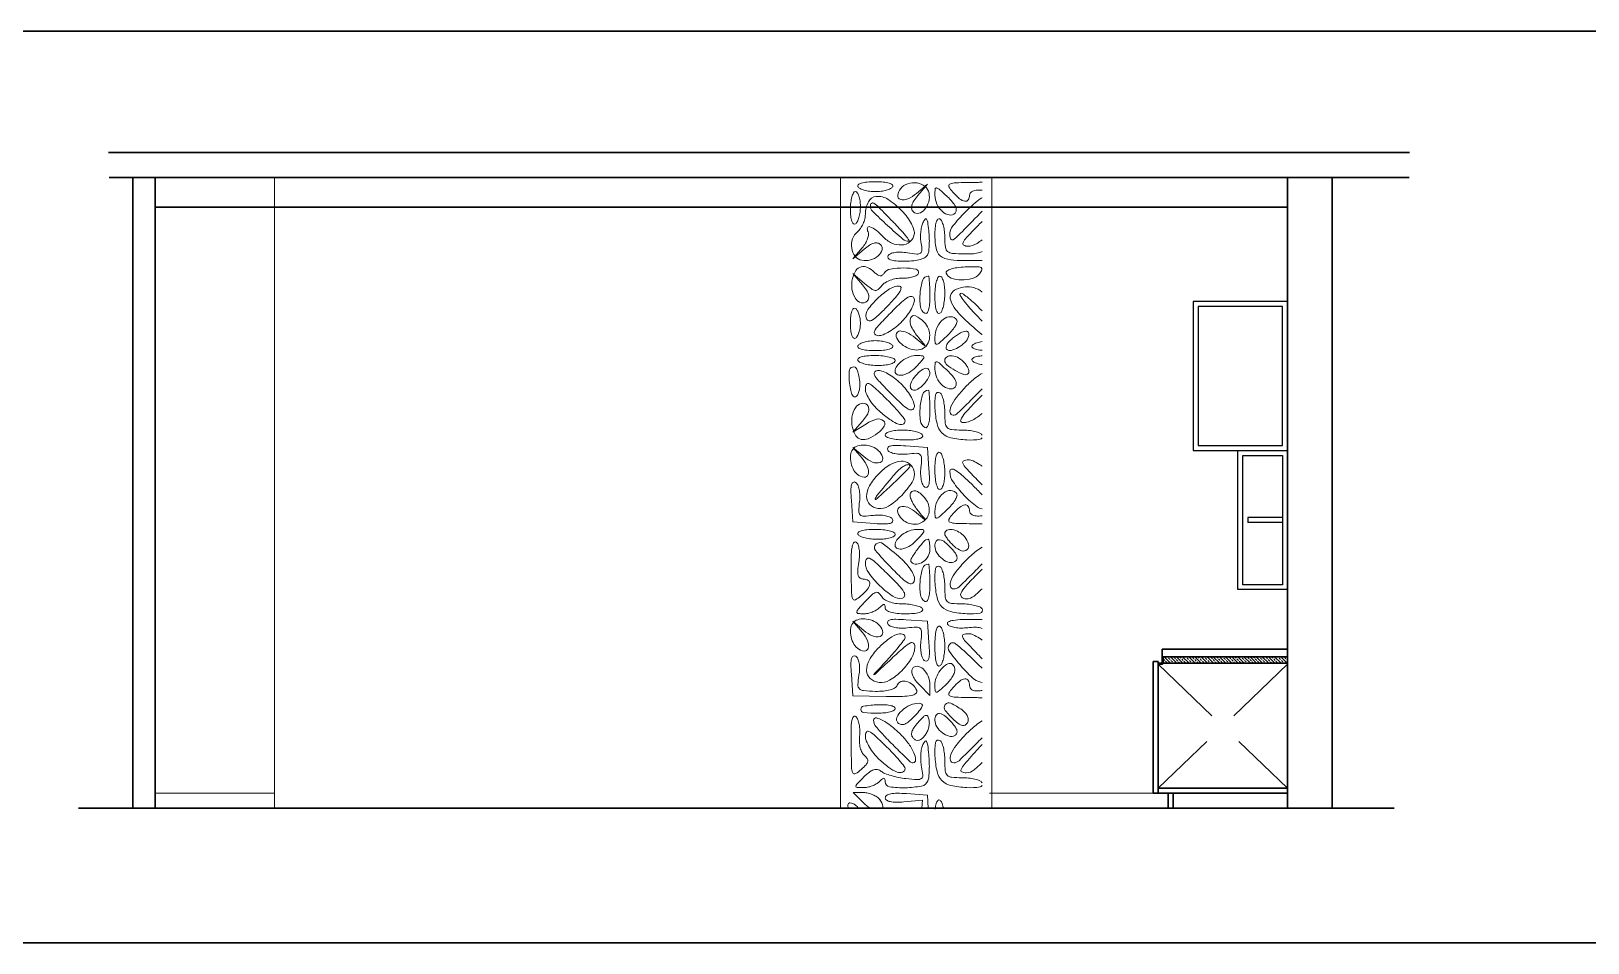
# Model space of a CAD drawing. Header units: millimetres. Extents: x 56222 to 3066687, y -650199 to -121287.
# Drawn here: x 136613.3 to 136926.7, y -183523.4 to -183339.9 of the extents above; entities that cross this region are included whole.
import ezdxf

# ---------------------------------------------------------------- set-up
doc = ezdxf.new("R2010")
doc.units = ezdxf.units.MM
doc.header["$MEASUREMENT"] = 0
doc.linetypes.add('DASHEDX2', pattern=[1.5, 1, -0.5])
for name, color, linetype, lineweight in [('FIRST FLOOR ( DW_RAIL )', 7, 'Continuous', 9), ('FURNI', 25, 'Continuous', 5), ('FURNITURE', 32, 'Continuous', 9), ('GDR_FLOATING COLUMN', 3, 'Continuous', 18), ('SECTION ( SLAB PLine )', 104, 'Continuous', 30), ('XX~SLAB ( BEAM )~ ( DIM )', 7, 'Continuous', 9)]:
    doc.layers.add(name, color=color, linetype=linetype, lineweight=lineweight)
doc.layers.add('hatch', color=250, linetype='Continuous', lineweight=9, transparency=0.5)
doc.layers.add('str coll', color=6, linetype='Continuous')

# ---------------------------------------------------------------- blocks, each defined once
blk = doc.blocks.new('jali')
at = {"color": 52, "true_color": 0xb9b613}
for p, q in [((148993.15, -181984.86), (148991.02, -181982.73)), ((148991.02, -181982.73), (148993.12, -181982.73)), ((149004.97, -181984.23), (149001.22, -181984.59)), ((149001.72, -181982.93), (149005.97, -181983.23)), ((149004.82, -181985.86), (149004.97, -181984.23)), ((149005.97, -181983.23), (149006.14, -181985.86))]:
    blk.add_line(p, q, dxfattribs=at)
for points in [[(148998.97, -181860.73, -0.144823), (148998.54, -181861.12, -0.04093), (148997.69, -181861.44, -0.037579), (148996.62, -181861.66, -0.032024), (148995.47, -181861.73, -0.032024), (148994.32, -181861.66, -0.037579), (148993.25, -181861.44, -0.04093), (148992.4, -181861.12, -0.144823), (148991.97, -181860.73, -0.372961), (148992.03, -181860.33, -0.104919), (148992.64, -181860.01, -0.050431), (148993.81, -181859.8, -0.019189), (148995.47, -181859.73, -0.019189), (148997.12, -181859.8, -0.050431), (148998.29, -181860.01, -0.104919), (148998.9, -181860.33, -0.372961)], [(148992.47, -181864.68, -0.031397), (148992.39, -181865.85, -0.037109), (148992.17, -181866.93, -0.040338), (148991.85, -181867.8, -0.146547), (148991.47, -181868.23, -0.336396), (148991.07, -181868.2, -0.125298), (148990.75, -181867.7, -0.059005), (148990.53, -181866.7, -0.023007), (148990.47, -181865.29, -0.02657), (148990.54, -181863.93, -0.04194), (148990.76, -181862.78, -0.051215), (148991.08, -181861.97, -0.280045), (148991.47, -181861.73, -0.251914), (148991.85, -181861.94, -0.064068), (148992.17, -181862.6, -0.049716), (148992.4, -181863.55, -0.032276)], [(149000.87, -181865.64, -0.034347), (149001.92, -181866.89, -0.038594), (149002.74, -181868.23, -0.042239), (149003.25, -181869.47, -0.123606), (149003.3, -181870.39, -0.177203), (149002.44, -181871.83, -0.155861), (149000.79, -181872.47, -0.125228), (148998.79, -181872.09, -0.100152), (148997.01, -181870.78, 0.040347), (148995.62, -181869.48, 0.089734), (148994.36, -181868.79, 0.433029), (148993.89, -181869.05, 0.204199), (148994.01, -181869.8, -0.171067), (148994.13, -181870.36, -0.056843), (148993.93, -181871.19, -0.048769), (148993.48, -181872.13, -0.038868), (148992.82, -181873.05), (148990.97, -181875.23), (148993.24, -181873.31, -0.031059), (148994.32, -181872.51, -0.077585), (148995.21, -181872.1, -0.118213), (148995.94, -181872.08, -0.146975), (148996.53, -181872.4, -0.269504), (148996.82, -181873.48, -0.152644), (148996.07, -181874.66, -0.107019), (148994.49, -181875.49, -0.115315), (148992.77, -181875.56, -0.180074), (148991.42, -181874.74, -0.131863), (148990.72, -181873.12, -0.120013), (148990.9, -181871.25, -0.137261), (148991.92, -181869.77, 0.070834), (148992.51, -181869.12, 0.044601), (148993.01, -181868.22, 0.043969), (148993.35, -181867.22, 0.060364), (148993.47, -181866.28, -0.119394), (148994.08, -181863.77, -0.257699), (148995.67, -181862.7, -0.168247), (148998.07, -181863.3, -0.056735)], [(149006.29, -181862.03, -0.115315), (149006.22, -181863.76, -0.107019), (149005.39, -181865.33, -0.152644), (149004.22, -181866.09, -0.269504), (149003.13, -181865.8, -0.146975), (149002.81, -181865.2, -0.118213), (149002.84, -181864.47, -0.077585), (149003.24, -181863.58, -0.031059), (149004.04, -181862.51), (149005.97, -181860.23), (149003.78, -181862.08, -0.072509), (149002.01, -181863.19, -0.179595), (149000.5, -181863.27, -0.370078), (148999.98, -181862.45, -0.1376), (149000.58, -181861.1, -0.143279), (149002.02, -181860.13, -0.118357), (149003.88, -181859.99, -0.127796), (149005.49, -181860.7, -0.179795)], [(149011.52, -181866.08, -0.251963), (149010.37, -181866.43, -0.133203), (149008.99, -181865.73, -0.100645), (149007.87, -181864.22, -0.109932), (149007.47, -181862.44, -0.024708), (149007.53, -181861.22, -0.421143), (149007.81, -181860.99, -0.153918), (149008.33, -181861.22, -0.005225), (149009.98, -181862.75, -0.028188), (149011.01, -181863.82, -0.06769), (149011.6, -181864.75, -0.109484), (149011.76, -181865.5, -0.198221)], [(148994.47, -181864.63, 0.201403), (148994.91, -181865.68, 0.008282), (148997.94, -181868.55, 0.008845), (149001.04, -181871.3, 0.178695), (149002.21, -181871.73, 0.613038), (149002.3, -181871.56, 0.012866), (149001.53, -181870.56, 0.015221), (149000.42, -181869.27, 0.008037), (148998.97, -181867.73, 0.002883), (148996.19, -181864.92, 0.045531), (148995.16, -181864.06, 0.354536), (148994.7, -181864.09, 0.205764)], [(149006.07, -181874.33, -0.164173), (149005.58, -181874.92, -0.064812), (149004.6, -181875.37, -0.048357), (149003.21, -181875.65, -0.02534), (149001.44, -181875.73, -0.016884), (148999.65, -181875.67, -0.062009), (148998.54, -181875.46, -0.16254), (148998.05, -181875.1, -0.299665), (148998.04, -181874.62, -0.165233), (148998.53, -181874.22, -0.053218), (148999.45, -181873.98, -0.045053), (149000.63, -181873.91, -0.032592), (149001.94, -181874.04, 0.015109), (149003.86, -181874.29, 0.175982), (149004.59, -181874.11, 0.262485), (149004.87, -181873.54, 0.034152), (149004.7, -181872.16, -0.039424), (149004.58, -181871.12, -0.0292), (149004.62, -181869.95, -0.029791), (149004.78, -181868.85, -0.056912), (149005.06, -181868, -0.050492), (149005.48, -181867.28, -0.503032), (149005.78, -181867.28, -0.125129), (149006.02, -181867.85, -0.008904), (149006.24, -181869.58, -0.018289), (149006.34, -181870.96, -0.018134), (149006.34, -181872.35, -0.018325), (149006.25, -181873.57, -0.064434)], [(148995.31, -181877.98, 0.0448), (148995.92, -181878.48, 0.131464), (148996.42, -181878.67, 0.175334), (148996.86, -181878.55, 0.094995), (148997.26, -181878.14, -0.208637), (148998.52, -181877.32, -0.042738), (149001.23, -181877.1, -0.049429), (149003.68, -181877.35, -0.453501), (149004.14, -181878.17, -0.184749), (149003.8, -181878.57, -0.052567), (149003.03, -181878.9, -0.045311), (149002.01, -181879.11, -0.034761), (149000.87, -181879.17, 0.048979), (148999.67, -181879.25, 0.044774), (148998.48, -181879.57, 0.047655), (148997.46, -181880.06, 0.097555), (148996.81, -181880.65, -0.055415), (148996.08, -181881.43, -0.210877), (148995.45, -181881.62, -0.129335), (148994.69, -181881.32, -0.016737), (148993.31, -181880.22), (148990.97, -181878.23), (148992.89, -181880.51, -0.031059), (148993.7, -181881.58, -0.077585), (148994.1, -181882.47, -0.118213), (148994.12, -181883.2, -0.146975), (148993.8, -181883.8, -0.275151), (148992.62, -181884.1, -0.179615), (148991.46, -181883.23, -0.108852), (148990.76, -181881.34, -0.096167), (148990.88, -181879.25, -0.079993), (148991.57, -181877.63, -0.183617), (148992.61, -181876.85, -0.186112), (148993.9, -181876.97, -0.082333)], [(149016.42, -181878.29, -0.152113), (149014.98, -181879.22, -0.073878), (149012.78, -181879.5, -0.07869), (149010.74, -181879.14, -0.233978), (149009.77, -181878.15, -0.325851), (149009.91, -181877.7, -0.077566), (149010.66, -181877.32, -0.047974), (149011.9, -181877.04, -0.021709), (149013.56, -181876.9, -0.00796), (149015.96, -181876.85, -0.114981), (149016.78, -181877.03, -0.405595), (149016.94, -181877.46, -0.068017)], [(148997.92, -181884.79, -0.009664), (148995.87, -181886.82, -0.064278), (148994.71, -181887.67, -0.239147), (148994.04, -181887.69, -0.237108), (148993.62, -181887.16, -0.209569), (148993.97, -181885.49, -0.046098), (148995.93, -181883.23, -0.046959), (148998.35, -181881.32, -0.145033), (149000.33, -181880.73, -0.411845), (149000.65, -181881.06, -0.136664), (149000.46, -181881.78, -0.046259), (148999.55, -181883.03, -0.013074)], [(149006.47, -181882.79, -0.019531), (149006.4, -181884.42, -0.051222), (149006.19, -181885.57, -0.106919), (149005.87, -181886.17, -0.369423), (149005.47, -181886.23, -0.2234), (149004.56, -181884.85, -0.056739), (149004.5, -181882.09, -0.059626), (149005.04, -181879.52, -0.321408), (149006.14, -181878.73, -0.383061), (149006.27, -181878.85, -0.006395), (149006.37, -181879.93, -0.012784), (149006.44, -181881.24, -0.007701)], [(149009.47, -181882.18, -0.026918), (149009.39, -181883.54, -0.033489), (149009.17, -181884.79, -0.035556), (149008.86, -181885.78, -0.159713), (149008.47, -181886.23, -0.369423), (149008.07, -181886.17, -0.106919), (149007.74, -181885.57, -0.051222), (149007.53, -181884.42, -0.019531), (149007.47, -181882.79, -0.02325), (149007.54, -181881.24, -0.03716), (149007.76, -181879.93, -0.042932), (149008.08, -181878.99, -0.297764), (149008.47, -181878.73, -0.275259), (149008.85, -181878.96, -0.053437), (149009.17, -181879.75, -0.043243), (149009.4, -181880.86, -0.027497)], [(149000.87, -181887.83, -0.032769), (148999.66, -181888.94, -0.033059), (148998.32, -181889.88, -0.03498), (148997.04, -181890.54, -0.101278), (148996.07, -181890.73, -0.193225), (148995.38, -181890.45, -0.336635), (148995.28, -181889.87, -0.064163), (148996.14, -181888.67, -0.006784), (148998.51, -181886.18, -0.009544), (149000.75, -181883.98, -0.053556), (149002.08, -181882.97, -0.185269), (149002.85, -181882.83, -0.30308), (149003.31, -181883.28, -0.135613), (149003.26, -181884.11, -0.039249), (149002.74, -181885.3, -0.03634), (149001.91, -181886.6, -0.03179)], [(148992.47, -181888.23, -0.038534), (148992.39, -181889.19, -0.041947), (148992.17, -181890.1, -0.04604), (148991.85, -181890.83, -0.128561), (148991.47, -181891.23, -0.340586), (148991.07, -181891.19, -0.123006), (148990.74, -181890.68, -0.057972), (148990.53, -181889.67, -0.022534), (148990.47, -181888.23, -0.022534), (148990.53, -181886.8, -0.057972), (148990.74, -181885.79, -0.123006), (148991.07, -181885.28, -0.340586), (148991.47, -181885.23, -0.128561), (148991.85, -181885.64, -0.04604), (148992.17, -181886.37, -0.041947), (148992.39, -181887.28, -0.038534)], [(149005.27, -181887.93, -0.108767), (149006.18, -181889.36, -0.108235), (149006.41, -181891.05, -0.121392), (149005.92, -181892.53, -0.161882), (149004.83, -181893.43, -0.123541), (149003.41, -181893.6, -0.082555), (149001.83, -181893.13, -0.081849), (149000.47, -181892.16, -0.117446), (148999.69, -181890.91, -0.270168), (148999.87, -181890.09, -0.24802), (149000.68, -181889.79, -0.095804), (149002.2, -181890.3, -0.04561), (149003.89, -181891.48, 0.000455), (149005.38, -181892.74, 0.38882), (149005.47, -181892.73, 0.38882), (149005.47, -181892.65, 0.000455), (149004.22, -181891.16, -0.057119), (149002.72, -181888.9, -0.19923), (149002.59, -181887.19, -0.443242), (149003.55, -181886.76, -0.093323)], [(149011.88, -181887.59, -0.234443), (149011.92, -181888.07, -0.045342), (149011.53, -181888.87, -0.03964), (149010.84, -181889.81, -0.027338), (149009.94, -181890.76, -0.005876), (149008.35, -181892.22, -0.149018), (149007.82, -181892.46, -0.420321), (149007.54, -181892.24, -0.029549), (149007.47, -181891.11, -0.108223), (149007.92, -181889.04, -0.117033), (149009.19, -181887.41, -0.17601), (149010.69, -181886.91, -0.253715)], [(149014.24, -181890.91, -0.117314), (149013.51, -181892.1, -0.065367), (149012.15, -181893.13, -0.071276), (149010.74, -181893.69, -0.261102), (149009.84, -181893.44, -0.235383), (149009.71, -181893.05, -0.091267), (149009.89, -181892.5, -0.064669), (149010.36, -181891.87, -0.040381), (149011.04, -181891.26, -0.027268), (149012.62, -181890.19, -0.108398), (149013.72, -181889.82, -0.339817), (149014.22, -181890.13, -0.173967)], [(148998.97, -181892.73, -0.372961), (148998.9, -181893.14, -0.104919), (148998.29, -181893.46, -0.050431), (148997.12, -181893.67, -0.019189), (148995.47, -181893.73, -0.019189), (148993.81, -181893.67, -0.050431), (148992.64, -181893.46, -0.104919), (148992.03, -181893.14, -0.372961), (148991.97, -181892.73, -0.144823), (148992.4, -181892.35, -0.04093), (148993.25, -181892.03, -0.037579), (148994.32, -181891.81, -0.032024), (148995.47, -181891.73, -0.032024), (148996.62, -181891.81, -0.037579), (148997.69, -181892.03, -0.04093), (148998.54, -181892.35, -0.144823)], [(148992.3, -181899.68, -0.042801), (148992.36, -181900.62, -0.041485), (148992.26, -181901.58, -0.04452), (148992.02, -181902.4, -0.104324), (148991.67, -181902.93, -0.27678), (148991.24, -181903.04, -0.200504), (148990.85, -181902.72, -0.072057), (148990.52, -181901.8, -0.020163), (148990.29, -181900.3, -0.044728), (148990.22, -181897.91, -0.312028), (148990.91, -181897.04, -0.401646), (148991.75, -181897.47, -0.049089)], [(148999.47, -181895.73, -0.275259), (148999.24, -181896.12, -0.053437), (148998.46, -181896.44, -0.043243), (148997.35, -181896.66, -0.027497), (148996.03, -181896.73, -0.026918), (148994.66, -181896.66, -0.033489), (148993.42, -181896.44, -0.035556), (148992.43, -181896.12, -0.159713), (148991.97, -181895.73, -0.369423), (148992.03, -181895.33, -0.106919), (148992.63, -181895.01, -0.051222), (148993.78, -181894.8, -0.019531), (148995.41, -181894.73, -0.02325), (148996.96, -181894.81, -0.03716), (148998.28, -181895.03, -0.042932), (148999.22, -181895.35, -0.297764)], [(149003.97, -181896.73, -0.060115), (149002.56, -181897.96, -0.083811), (149001.04, -181898.65, -0.152612), (148999.94, -181898.6, -0.31637), (148999.47, -181897.93, -0.162029), (148999.83, -181896.85, -0.073775), (149000.9, -181895.79, -0.068506), (149002.35, -181895, -0.090269), (149003.82, -181894.73, -0.017343), (149005.03, -181894.78, -0.373282), (149005.26, -181895.01, -0.19789), (149005.13, -181895.42, -0.00662)], [(149005.44, -181900.27, -0.032276), (149004.91, -181900.83, -0.03457), (149004.32, -181901.3, -0.036901), (149003.77, -181901.64, -0.116334), (149003.35, -181901.73, -0.241463), (149002.69, -181901.4, -0.216123), (149002.54, -181900.64, -0.098188), (149003.06, -181899.48, -0.04142), (149004.17, -181898.17, -0.098617), (149005.44, -181897.33, -0.370535), (149006.28, -181897.6, -0.239766), (149006.36, -181898.74, -0.073889)], [(149011.52, -181901.08, -0.251963), (149010.37, -181901.43, -0.133203), (149008.99, -181900.73, -0.100645), (149007.87, -181899.22, -0.109932), (149007.47, -181897.44, -0.024708), (149007.53, -181896.22, -0.421143), (149007.81, -181895.99, -0.153918), (149008.33, -181896.22, -0.005225), (149009.98, -181897.75, -0.028188), (149011.01, -181898.82, -0.06769), (149011.6, -181899.75, -0.109484), (149011.76, -181900.5, -0.198221)], [(149013.49, -181896.26, -0.037564), (149013.93, -181896.88, -0.053693), (149014.22, -181897.5, -0.067649), (149014.32, -181898.02, -0.213976), (149014.2, -181898.34, -0.287992), (149013.3, -181898.54, -0.043297), (149011.55, -181897.75, -0.043458), (149009.92, -181896.65, -0.225662), (149009.47, -181895.7, -0.276379), (149009.91, -181894.97, -0.158933), (149010.95, -181894.78, -0.099905), (149012.32, -181895.26, -0.085588)], [(149001.47, -181907.94, -0.302004), (149001.06, -181908.55, -0.188866), (149000.17, -181908.57, -0.067656), (148998.64, -181907.77, -0.020063), (148996.55, -181906.15, -0.036381), (148995.37, -181905, -0.036641), (148994.37, -181903.7, -0.039155), (148993.68, -181902.43, -0.106093), (148993.47, -181901.44, -0.108432), (148993.67, -181900.54, -0.411029), (148994.15, -181900.36, -0.082203), (148995.13, -181901.01, -0.006067), (148997.47, -181903.23, -0.009495), (148999, -181904.79, -0.01363), (149000.29, -181906.23, -0.009398), (149001.3, -181907.46, -0.168367)], [(149000.87, -181900.64, -0.03179), (149001.91, -181901.87, -0.03634), (149002.74, -181903.17, -0.039249), (149003.26, -181904.36, -0.135613), (149003.31, -181905.19, -0.30308), (149002.85, -181905.64, -0.185269), (149002.08, -181905.5, -0.053556), (149000.75, -181904.48, -0.009544), (148998.51, -181902.29, -0.006784), (148996.14, -181899.8, -0.064163), (148995.28, -181898.6, -0.336635), (148995.38, -181898.01, -0.193225), (148996.07, -181897.73, -0.101278), (148997.04, -181897.93, -0.03498), (148998.32, -181898.59, -0.033059), (148999.66, -181899.53, -0.032769)], [(149006.47, -181905.79, -0.019531), (149006.4, -181907.42, -0.051222), (149006.19, -181908.57, -0.106919), (149005.87, -181909.17, -0.369423), (149005.47, -181909.23, -0.2234), (149004.56, -181907.85, -0.056739), (149004.5, -181905.09, -0.059626), (149005.04, -181902.52, -0.321408), (149006.14, -181901.73, -0.383061), (149006.27, -181901.85, -0.006395), (149006.37, -181902.93, -0.012784), (149006.44, -181904.24, -0.007701)], [(148992.89, -181907.92), (148990.97, -181910.16), (148993.67, -181908.46, -0.072564), (148995.73, -181907.54, -0.249589), (148997.12, -181907.85, -0.374568), (148997.28, -181908.95, -0.092947), (148995.93, -181910.39, -0.05249), (148994.06, -181911.47, -0.163455), (148992.64, -181911.61, -0.197087), (148991.58, -181910.87, -0.08018), (148990.88, -181909.22, -0.096167), (148990.76, -181907.13, -0.108852), (148991.46, -181905.24, -0.179615), (148992.62, -181904.37, -0.275151), (148993.8, -181904.67, -0.146214), (148994.12, -181905.26, -0.119752), (148994.1, -181905.99, -0.078619), (148993.7, -181906.86, -0.031409)], [(149004.97, -181910.73, -0.369423), (149004.91, -181911.14, -0.106919), (149004.31, -181911.46, -0.051222), (149003.16, -181911.67, -0.019531), (149001.53, -181911.73, -0.02325), (148999.97, -181911.66, -0.03716), (148998.66, -181911.44, -0.042932), (148997.72, -181911.12, -0.297764), (148997.47, -181910.73, -0.275259), (148997.7, -181910.35, -0.053437), (148998.48, -181910.03, -0.043243), (148999.59, -181909.81, -0.027497), (149000.91, -181909.73, -0.026918), (149002.27, -181909.81, -0.033489), (149003.52, -181910.03, -0.035556), (149004.51, -181910.35, -0.159713)], [(148996.39, -181914.15, -0.143448), (148996.97, -181915.47, -0.36844), (148996.43, -181916.27, -0.174494), (148994.92, -181916.18, -0.073165), (148993.16, -181915.08), (148990.97, -181913.23), (148992.82, -181915.42, -0.073165), (148993.91, -181917.18, -0.174494), (148994.01, -181918.7, -0.36844), (148993.2, -181919.23, -0.143448), (148991.88, -181918.66, -0.106885), (148990.99, -181917.53, -0.078049), (148990.53, -181916, -0.08242), (148990.56, -181914.48, -0.15038), (148991.14, -181913.4, -0.15038), (148992.22, -181912.83, -0.08242), (148993.73, -181912.79, -0.078049), (148995.26, -181913.26, -0.106885)], [(149006.28, -181917.58, -0.013196), (149006.37, -181919.6, -0.061999), (149006.25, -181920.75, -0.198008), (149005.92, -181921.21, -0.285849), (149005.44, -181921.21, -0.156529), (149005.01, -181920.72, -0.04876), (149004.73, -181919.78, -0.043341), (149004.59, -181918.6, -0.036071), (149004.65, -181917.34, 0.019537), (149004.8, -181915.41, 0.208828), (149004.51, -181914.69, 0.208828), (149003.8, -181914.41, 0.019537), (149001.86, -181914.56, -0.036071), (149000.6, -181914.61, -0.043341), (148999.42, -181914.48, -0.04876), (148998.48, -181914.19, -0.156529), (148997.99, -181913.77, -0.285849), (148997.99, -181913.28, -0.198008), (148998.45, -181912.95, -0.061999), (148999.6, -181912.83, -0.013196), (149001.62, -181912.92), (149005.97, -181913.23)], [(149003.3, -181918.08, -0.189079), (149002.9, -181920.21, -0.0542), (149000.79, -181922.88, -0.054194), (148998.15, -181925.05, -0.182377), (148996, -181925.52, -0.162304), (148994.35, -181924.7, -0.20229), (148993.72, -181923.12, -0.129382), (148994.32, -181920.96, -0.058851), (148996.1, -181918.6, -0.063369), (148998.4, -181916.73, -0.12125), (149000.65, -181916.01, -0.187127), (149002.36, -181916.53, -0.180276)], [(149009.47, -181918.29, -0.027497), (149009.4, -181919.61, -0.043243), (149009.17, -181920.72, -0.053437), (149008.85, -181921.5, -0.275259), (149008.47, -181921.73, -0.297764), (149008.08, -181921.48, -0.042932), (149007.76, -181920.54, -0.03716), (149007.54, -181919.23, -0.02325), (149007.47, -181917.68, -0.019531), (149007.53, -181916.05, -0.051222), (149007.74, -181914.9, -0.106919), (149008.07, -181914.3, -0.369423), (149008.47, -181914.23, -0.159713), (149008.86, -181914.69, -0.035556), (149009.17, -181915.68, -0.033489), (149009.39, -181916.93, -0.026918)], [(148999.05, -181918.98, 0.001265), (148995.85, -181922.87, 0.087252), (148995.44, -181923.61, 0.779474), (148995.6, -181923.72, 0.003156), (148998.24, -181921.28, 0.003506), (148999.86, -181919.74, 0.005545), (149001.23, -181918.4, 0.001675), (149002.39, -181917.23, 0.196394), (149002.47, -181917.03, 0.418919), (149002.13, -181916.7, 0.126461), (149001.35, -181916.91, 0.057592), (149000.22, -181917.74, 0.032575)], [(148992.29, -181924.13, 0.019537), (148992.14, -181926.06, 0.208828), (148992.42, -181926.78, 0.208828), (148993.14, -181927.06, 0.019537), (148995.08, -181926.91, -0.036071), (148996.34, -181926.86, -0.043341), (148997.52, -181926.99, -0.04876), (148998.46, -181927.28, -0.156529), (148998.95, -181927.7, -0.285849), (148998.95, -181928.19, -0.198008), (148998.49, -181928.52, -0.061999), (148997.33, -181928.64, -0.013196), (148995.32, -181928.55), (148990.97, -181928.23), (148990.66, -181923.89, -0.013196), (148990.56, -181921.87, -0.061999), (148990.69, -181920.72, -0.198008), (148991.01, -181920.26, -0.285849), (148991.5, -181920.26, -0.156529), (148991.92, -181920.75, -0.04876), (148992.21, -181921.69, -0.043341), (148992.35, -181922.87, -0.036071)], [(149005.81, -181923.91, -0.181332), (149006.3, -181926.29, -0.213259), (149005.06, -181928.21, -0.199312), (149002.71, -181928.64, -0.168236), (149000.54, -181927.32, -0.143448), (148999.97, -181926, -0.36844), (149000.5, -181925.2, -0.174494), (149002.02, -181925.29, -0.073165), (149003.78, -181926.39, 0.000401), (149005.37, -181927.72, 0.305466), (149005.47, -181927.74, 0.477756), (149005.48, -181927.66, 0.00047), (149004.22, -181926.16, -0.02677), (149003.55, -181925.27, -0.027318), (149002.98, -181924.32, -0.028372), (149002.58, -181923.44, -0.092762), (149002.47, -181922.82, -0.249661), (149002.84, -181922.12, -0.230623), (149003.66, -181922, -0.11073), (149004.79, -181922.68, -0.063195)], [(149011.88, -181922.59, -0.234443), (149011.92, -181923.07, -0.045342), (149011.53, -181923.87, -0.03964), (149010.84, -181924.81, -0.027338), (149009.94, -181925.76, -0.005876), (149008.35, -181927.22, -0.149018), (149007.82, -181927.46, -0.420321), (149007.54, -181927.24, -0.029549), (149007.47, -181926.11, -0.108223), (149007.92, -181924.04, -0.117033), (149009.19, -181922.41, -0.17601), (149010.69, -181921.91, -0.253715)], [(148999.47, -181930.73, -0.275259), (148999.24, -181931.12, -0.053437), (148998.46, -181931.44, -0.043243), (148997.35, -181931.66, -0.027497), (148996.03, -181931.73, -0.026918), (148994.66, -181931.66, -0.033489), (148993.42, -181931.44, -0.035556), (148992.43, -181931.12, -0.159713), (148991.97, -181930.73, -0.369423), (148992.03, -181930.33, -0.106919), (148992.63, -181930.01, -0.051222), (148993.78, -181929.8, -0.019531), (148995.41, -181929.73, -0.02325), (148996.96, -181929.81, -0.03716), (148998.28, -181930.03, -0.042932), (148999.22, -181930.35, -0.297764)], [(149003.97, -181931.73, -0.060115), (149002.56, -181932.96, -0.083811), (149001.04, -181933.65, -0.152612), (148999.94, -181933.6, -0.31637), (148999.47, -181932.93, -0.162029), (148999.83, -181931.85, -0.073775), (149000.9, -181930.79, -0.068506), (149002.35, -181930, -0.090269), (149003.82, -181929.73, -0.017343), (149005.03, -181929.78, -0.373282), (149005.26, -181930.01, -0.19789), (149005.13, -181930.42, -0.00662)], [(149006.47, -181933.77, -0.13292), (149006.1, -181935.14, -0.108031), (149005.06, -181936.27, -0.129142), (149003.8, -181936.73, -0.224522), (149002.76, -181936.36, -0.344872), (149002.68, -181935.68, -0.021156), (149003.89, -181933.85, -0.023121), (149005.28, -181932.12, -0.215945), (149006.12, -181931.73, -0.338673), (149006.26, -181931.84, -0.024096), (149006.37, -181932.33, -0.026096), (149006.44, -181932.99, -0.01597)], [(149010.88, -181933.64, -0.031298), (149011.59, -181934.53, -0.094867), (149011.91, -181935.24, -0.162185), (149011.86, -181935.79, -0.152711), (149011.49, -181936.22, -0.210093), (149010.35, -181936.38, -0.096151), (149008.97, -181935.69, -0.088239), (149007.86, -181934.46, -0.141068), (149007.47, -181933.11, -0.136193), (149007.74, -181932.13, -0.304299), (149008.41, -181931.81, -0.136965), (149009.49, -181932.3, -0.034647)], [(149013.43, -181931.19, -0.098159), (149014.25, -181932.7, -0.285893), (149013.96, -181933.8, -0.283504), (149012.85, -181934.03, -0.097513), (149011.37, -181933.14, -0.022471), (149010.64, -181932.42, -0.026921), (149010.03, -181931.68, -0.027265), (149009.59, -181931.01, -0.132942), (149009.47, -181930.58, -0.298344), (149009.9, -181929.92, -0.141952), (149010.96, -181929.78, -0.092116), (149012.32, -181930.26, -0.089652)], [(148992.14, -181936.36, 0.020183), (148991.94, -181938.01, 0.084723), (148992.03, -181938.99, 0.172561), (148992.4, -181939.53, 0.158649), (148993.03, -181939.73, -0.128148), (148994.06, -181940, -0.307511), (148994.39, -181940.67, -0.141967), (148993.92, -181941.74, -0.034711), (148992.58, -181943.13, -0.061722), (148991.47, -181943.91, -0.444775), (148990.93, -181943.71, -0.08926), (148990.69, -181942.54, -0.003671), (148990.59, -181938.24, -0.009496), (148990.6, -181935.24, -0.036048), (148990.78, -181933.38, -0.08385), (148991.11, -181932.44, -0.429481), (148991.59, -181932.31, -0.169208), (148991.99, -181932.81, -0.0529), (148992.22, -181933.75, -0.044098), (148992.28, -181934.97, -0.029993)], [(149000.57, -181935.53, -0.031286), (149001.79, -181936.77, -0.042646), (149002.71, -181938.03, -0.049747), (149003.27, -181939.19, -0.138584), (149003.33, -181940.08, -0.251608), (149002.88, -181940.62, -0.230622), (149002.15, -181940.57, -0.059231), (149000.86, -181939.61, -0.008422), (148998.51, -181937.29, -0.021706), (148995.51, -181933.95, -0.408657), (148995.62, -181932.67, -0.351839), (148997.03, -181932.63, -0.020795)], [(149000.92, -181943.58, -0.200315), (148999, -181943.21, -0.046146), (148996.38, -181941.09, -0.046784), (148994.14, -181938.47, -0.154475), (148993.47, -181936.34, -0.193225), (148993.75, -181935.64, -0.336635), (148994.33, -181935.55, -0.064163), (148995.53, -181936.4, -0.006784), (148998.02, -181938.78, -0.009544), (149000.22, -181941.01, -0.053556), (149001.23, -181942.35, -0.185269), (149001.37, -181943.12, -0.30308)], [(149006.47, -181940.79, -0.019531), (149006.4, -181942.42, -0.051222), (149006.19, -181943.57, -0.106919), (149005.87, -181944.17, -0.369423), (149005.47, -181944.23, -0.2234), (149004.56, -181942.85, -0.056739), (149004.5, -181940.09, -0.059626), (149005.04, -181937.52, -0.321408), (149006.14, -181936.73, -0.383061), (149006.27, -181936.85, -0.006395), (149006.37, -181937.93, -0.012784), (149006.44, -181939.24, -0.007701)], [(149009.47, -181941.29, 0.022709), (149009.56, -181943.37, 0.175411), (149009.97, -181944.23, 0.175411), (149010.83, -181944.64, 0.022709), (149012.91, -181944.73, -0.026918), (149014.27, -181944.81, -0.033489), (149015.52, -181945.03, -0.035556), (149016.51, -181945.35, -0.159713), (149016.97, -181945.73, -0.535243), (149016.58, -181946.58, -0.052961), (149013.91, -181946.72, -0.040275), (149010.7, -181946.29, -0.143814), (149008.9, -181945.31, -0.143814), (149007.91, -181943.51, -0.040275), (149007.48, -181940.3, -0.052961), (149007.62, -181937.62, -0.535243), (149008.47, -181937.23, -0.159713), (149008.86, -181937.69, -0.035556), (149009.17, -181938.68, -0.033489), (149009.39, -181939.93, -0.026918)], [(149000.96, -181944.73, -0.027306), (149002.3, -181944.81, -0.033821), (149003.54, -181945.03, -0.03601), (149004.51, -181945.35, -0.158512), (149004.97, -181945.73, -0.369423), (149004.91, -181946.14, -0.106919), (149004.31, -181946.46, -0.051222), (149003.16, -181946.67, -0.019531), (149001.53, -181946.73, -0.023084), (148999.84, -181946.66, -0.048821), (148998.56, -181946.41, -0.072023), (148997.74, -181946.03, -0.25421), (148997.47, -181945.53, 0.051663), (148997.41, -181944.99, 0.354955), (148997.22, -181944.83, 0.180052), (148996.89, -181944.96, 0.018208), (148996.27, -181945.53, -0.067043), (148995.67, -181945.99, -0.03907), (148994.84, -181946.38, -0.038333), (148993.94, -181946.65, -0.05209), (148993.09, -181946.73, -0.032125), (148991.98, -181946.66, -0.422289), (148991.76, -181946.36, -0.144568), (148992.02, -181945.82, -0.005986), (148993.49, -181944.21, -0.014801), (148994.83, -181942.87, -0.11466), (148995.58, -181942.43, -0.254433), (148996.16, -181942.54, -0.091446), (148996.71, -181943.21, 0.122728), (148997.29, -181943.82, 0.056907), (148998.28, -181944.31, 0.048803), (148999.54, -181944.63, 0.037438)], [(148996.39, -181949.15, -0.143448), (148996.97, -181950.47, -0.36844), (148996.43, -181951.27, -0.174494), (148994.92, -181951.18, -0.073165), (148993.16, -181950.08), (148990.97, -181948.23), (148992.82, -181950.42, -0.073165), (148993.91, -181952.18, -0.174494), (148994.01, -181953.7, -0.36844), (148993.2, -181954.23, -0.143448), (148991.88, -181953.66, -0.106885), (148990.99, -181952.53, -0.078049), (148990.53, -181951, -0.08242), (148990.56, -181949.48, -0.15038), (148991.14, -181948.4, -0.15038), (148992.22, -181947.83, -0.08242), (148993.73, -181947.79, -0.078049), (148995.26, -181948.26, -0.106885)], [(149006.28, -181952.58, -0.013196), (149006.37, -181954.6, -0.061999), (149006.25, -181955.75, -0.198008), (149005.92, -181956.21, -0.285849), (149005.44, -181956.21, -0.156529), (149005.01, -181955.72, -0.04876), (149004.73, -181954.78, -0.043341), (149004.59, -181953.6, -0.036071), (149004.65, -181952.34, 0.019537), (149004.8, -181950.41, 0.208828), (149004.51, -181949.69, 0.208828), (149003.8, -181949.41, 0.019537), (149001.86, -181949.56, -0.036071), (149000.6, -181949.61, -0.043341), (148999.42, -181949.48, -0.04876), (148998.48, -181949.19, -0.156529), (148997.99, -181948.77, -0.285849), (148997.99, -181948.28, -0.198008), (148998.45, -181947.95, -0.061999), (148999.6, -181947.83, -0.013196), (149001.62, -181947.92), (149005.97, -181948.23)], [(149009.47, -181953.23, -0.02738), (149009.39, -181954.57, -0.033884), (149009.17, -181955.8, -0.036095), (149008.85, -181956.78, -0.158284), (149008.47, -181957.23, -0.400129), (149008.06, -181957.15, -0.089468), (149007.74, -181956.44, -0.044569), (149007.53, -181955.11, -0.016707), (149007.47, -181953.23, -0.016707), (149007.53, -181951.36, -0.044569), (149007.74, -181950.03, -0.089468), (149008.06, -181949.32, -0.400129), (149008.47, -181949.23, -0.158284), (149008.85, -181949.69, -0.036095), (149009.17, -181950.66, -0.033884), (149009.39, -181951.89, -0.02738)], [(149001.47, -181951.44, -0.160893), (149001.32, -181951.88, -0.007518), (149000.37, -181953.13, -0.011778), (148999.16, -181954.59, -0.00813), (148997.72, -181956.19, 0.00032), (148995.15, -181958.97, 0.805187), (148995.18, -181959.02, 0.089937), (148995.43, -181958.86, 0.000193), (148998.72, -181955.78, -0.007151), (149001.25, -181953.47, -0.059544), (149002.53, -181952.58, -0.301921), (149003.14, -181952.64, -0.229236), (149003.44, -181953.28, -0.131263), (149002.76, -181955.65, -0.060882), (149000.79, -181958.2, -0.061803), (148998.33, -181960.12, -0.172748), (148996.22, -181960.55, -0.147432), (148994.44, -181959.73, -0.208217), (148993.72, -181958.17, -0.13787), (148994.27, -181956.02, -0.059655), (148996.06, -181953.64, -0.037037), (148997.95, -181951.94, -0.068422), (148999.73, -181950.91, -0.146746), (149000.94, -181950.8, -0.357523)], [(148992.18, -181959.11, 0.024693), (148991.97, -181961.05, 0.219482), (148992.27, -181961.82, 0.172658), (148993.11, -181962.2, 0.01438), (148995.52, -181962.34, 0.027385), (148997.15, -181962.29, 0.048242), (148998.47, -181962.05, 0.06287), (148999.42, -181961.65, 0.170981), (148999.88, -181961.1, -0.220516), (149000.62, -181960.39, -0.152027), (149001.79, -181960.35, -0.118043), (149003.02, -181961.02, -0.117315), (149003.81, -181962.18, -0.333947), (149003.64, -181962.78, -0.115574), (149002.76, -181963.17, -0.042863), (149000.93, -181963.35, -0.008481), (148997.64, -181963.35), (148990.97, -181963.23), (148990.66, -181958.89, -0.012975), (148990.56, -181956.85, -0.063316), (148990.69, -181955.71, -0.20603), (148991.02, -181955.26, -0.276355), (148991.52, -181955.26, -0.153269), (148991.95, -181955.77, -0.059292), (148992.22, -181956.66, -0.048954), (148992.3, -181957.81, -0.03411)], [(149011.47, -181958.08, -0.105367), (149011.33, -181958.72, -0.036283), (149010.88, -181959.56, -0.034148), (149010.23, -181960.44, -0.033439), (149009.47, -181961.23, -0.00662), (149008.15, -181962.39, -0.19789), (149007.74, -181962.53, -0.373282), (149007.51, -181962.3, -0.017343), (149007.47, -181961.09, -0.090269), (149007.74, -181959.62, -0.068506), (149008.52, -181958.17, -0.073775), (149009.58, -181957.1, -0.162029), (149010.67, -181956.73, -0.164592), (149010.97, -181956.84, -0.095716), (149011.23, -181957.13, -0.076806), (149011.41, -181957.57, -0.057553)], [(149006.47, -181961.08), (149006.47, -181963.18), (149004.35, -181961.06, -0.041314), (149003.59, -181960.16, -0.053293), (149003.06, -181959.22, -0.063818), (149002.82, -181958.38, -0.178334), (149002.94, -181957.79, -0.277784), (149003.89, -181957.29, -0.172599), (149005.09, -181957.81, -0.107202), (149006.11, -181959.28, -0.098661)], [(148999.47, -181965.79, -0.286054), (148999.24, -181966.16, -0.048413), (148998.44, -181966.46, -0.040312), (148997.31, -181966.67, -0.025426), (148995.97, -181966.73, -0.022158), (148993.12, -181966.61, -0.388549), (148992.55, -181965.98, -0.37304), (148993.12, -181965.32, -0.021917), (148995.97, -181965.04, -0.02538), (148997.31, -181965.04, -0.04111), (148998.44, -181965.18, -0.050601), (148999.24, -181965.44, -0.297719)], [(149003.46, -181967.25, -0.024725), (149002.3, -181968.36, -0.080542), (149001.4, -181968.93, -0.14207), (149000.66, -181969.01, -0.157592), (149000.03, -181968.68, -0.303188), (148999.83, -181967.6, -0.107504), (149000.78, -181966.25, -0.081326), (149002.49, -181965.12, -0.104791), (149004.33, -181964.73, -0.172389), (149004.83, -181964.91, -0.315924), (149004.94, -181965.31, -0.089946), (149004.53, -181966.03, -0.01483)], [(149012.93, -181966.08, -0.054604), (149013.61, -181966.71, -0.07987), (149014.05, -181967.39, -0.099007), (149014.18, -181968.07, -0.141242), (149014.02, -181968.65, -0.113223), (149013.56, -181969.12, -0.190698), (149013.02, -181969.22, -0.110482), (149012.33, -181968.93, -0.026989), (149011.37, -181968.14, -0.045178), (149009.57, -181966.19, -0.337683), (149009.56, -181965.01, -0.356215), (149010.68, -181964.74, -0.046375)], [(148992.3, -181971.36, 0.044971), (148992.27, -181972.54, 0.045465), (148992.45, -181973.7, 0.049541), (148992.8, -181974.67, 0.115184), (148993.28, -181975.27, -0.07874), (148993.85, -181975.88, -0.20645), (148993.95, -181976.45, -0.128733), (148993.61, -181977.11, -0.024726), (148992.64, -181978.07, -0.055292), (148991.48, -181978.91, -0.450591), (148990.93, -181978.73, -0.091097), (148990.69, -181977.57, -0.003412), (148990.59, -181973.1, -0.008185), (148990.59, -181969.98, -0.037804), (148990.76, -181968.18, -0.12933), (148991.09, -181967.45, -0.44443), (148991.56, -181967.42, -0.109755), (148991.94, -181968.03, -0.040591), (148992.21, -181969.02, -0.037815), (148992.34, -181970.18, -0.037129)], [(149000.32, -181970.74, -0.040459), (149002.04, -181972.68, -0.054912), (149003.24, -181974.69, -0.095464), (149003.59, -181976.16, -0.427808), (149003.05, -181976.73, -0.19389), (149002.49, -181976.51, -0.002912), (148999.92, -181974.01, -0.008581), (148997.44, -181971.49, -0.017303), (148995.6, -181969.4, -0.166025), (148995.13, -181968.16, -0.507809), (148995.72, -181967.69, -0.084971), (148997.87, -181968.72, -0.036621)], [(149005.39, -181971.33, -0.049522), (149004.78, -181971.93, -0.118713), (149004.21, -181972.2, -0.150633), (149003.66, -181972.15, -0.099039), (149003.13, -181971.8, -0.14421), (149002.81, -181971.21, -0.123828), (149002.84, -181970.51, -0.081371), (149003.24, -181969.66, -0.032319), (149004.04, -181968.65, -0.01156), (149005.16, -181967.47, -0.146729), (149005.69, -181967.18, -0.354664), (149006.04, -181967.36, -0.054328), (149006.3, -181968.17, -0.074373), (149006.34, -181968.92, -0.045346), (149006.17, -181969.78, -0.044393), (149005.84, -181970.63, -0.058811)], [(149010.88, -181968.64, -0.031298), (149011.59, -181969.53, -0.094867), (149011.91, -181970.24, -0.162185), (149011.86, -181970.79, -0.152711), (149011.49, -181971.22, -0.210093), (149010.35, -181971.38, -0.096151), (149008.97, -181970.69, -0.088239), (149007.86, -181969.46, -0.141068), (149007.47, -181968.11, -0.136193), (149007.74, -181967.13, -0.304299), (149008.41, -181966.81, -0.136965), (149009.49, -181967.3, -0.034647)], [(149006.07, -181980.34, -0.258651), (149004.8, -181981.4, -0.042354), (149001.51, -181981.75, -0.044123), (148998.33, -181981.55, -0.369874), (148997.47, -181980.53, 0.051663), (148997.41, -181979.99, 0.354955), (148997.22, -181979.83, 0.180052), (148996.89, -181979.96, 0.018208), (148996.27, -181980.53, -0.068334), (148995.66, -181980.99, -0.039016), (148994.83, -181981.38, -0.038171), (148993.91, -181981.65, -0.051017), (148993.05, -181981.73, -0.017364), (148991.79, -181981.69, -0.4135), (148991.58, -181981.45, -0.176417), (148991.77, -181981.02, -0.004976), (148993.19, -181979.57, -0.029183), (148994.29, -181978.59, -0.089505), (148995.17, -181978.12, -0.13584), (148995.93, -181978.09, -0.112703), (148996.66, -181978.45, 0.076146), (148997.41, -181978.88, 0.022191), (148998.67, -181979.31, 0.021746), (149000.15, -181979.67, 0.0217), (149001.65, -181979.91, 0.01196), (149003.98, -181980.11, 0.178604), (149004.75, -181979.88, 0.260662), (149005.03, -181979.25, 0.026075), (149004.78, -181977.56, -0.035697), (149004.63, -181976.37, -0.028877), (149004.64, -181975.08, -0.029753), (149004.78, -181973.89, -0.064014), (149005.06, -181973.02, -0.077768), (149005.47, -181972.4, -0.506853), (149005.79, -181972.43, -0.098208), (149006.03, -181973.16, -0.00883), (149006.24, -181975.09, -0.015378), (149006.34, -181976.67, -0.016192), (149006.34, -181978.22, -0.016029), (149006.25, -181979.56, -0.067184)], [(149001.47, -181977.94, -0.326758), (149000.98, -181978.6, -0.165596), (148999.89, -181978.58, -0.071768), (148998.2, -181977.67, -0.032133), (148996.27, -181976.05, -0.033745), (148995.2, -181974.87, -0.033546), (148994.29, -181973.56, -0.035508), (148993.66, -181972.3, -0.099269), (148993.47, -181971.34, -0.139292), (148993.69, -181970.56, -0.381722), (148994.2, -181970.41, -0.076288), (148995.22, -181971.1, -0.00688), (148997.47, -181973.23, -0.009495), (148999, -181974.79, -0.01363), (149000.29, -181976.23, -0.009398), (149001.3, -181977.46, -0.168367)]]:
    blk.add_lwpolyline(points, format="xyb", close=True, dxfattribs=at)
for points in [[(149016.97, -181861.45, 0.00993), (149016.33, -181861.43, 0.070982), (149015.29, -181861.55, 0.130373), (149014.7, -181861.89, 0.200349), (149014.47, -181862.44, -0.147147), (149014.19, -181863.37, -0.297971), (149013.51, -181863.66, -0.131443), (149012.44, -181863.16, -0.035136), (149011.07, -181861.84, -0.061722), (149010.29, -181860.74, -0.444775), (149010.49, -181860.2, -0.08926), (149011.66, -181859.95, -0.003671), (149015.97, -181859.86, -0.003281), (149016.97, -181859.85)], [(149016.97, -181865.66, -0.006814), (149015.47, -181867.23, -0.002315), (149012.18, -181870.56, -0.053291), (149011.14, -181871.4, -0.437934), (149010.67, -181871.28, -0.123687), (149010.47, -181870.46, -0.167917), (149011.1, -181868.64, -0.028838), (149013.56, -181865.85, -0.028744), (149016.32, -181863.37, -0.066452), (149016.97, -181862.97, -0.066452)], [(149016.97, -181875.6, -0.000208), (149016.78, -181875.61, -0.012881), (149011.26, -181875.54, -0.114236), (149008.93, -181874.91, -0.211868), (149007.82, -181873.47, -0.060823), (149007.47, -181870.61, -0.019938), (149007.53, -181869.01, -0.052154), (149007.74, -181867.88, -0.109249), (149008.07, -181867.29, -0.365292), (149008.47, -181867.23, -0.153285), (149008.85, -181867.68, -0.037843), (149009.18, -181868.61, -0.035186), (149009.4, -181869.78, -0.028968), (149009.47, -181871.04, 0.029431), (149009.59, -181872.96, 0.195264), (149010.04, -181873.79, 0.15223), (149011.01, -181874.17, 0.016075), (149013.47, -181874.28, 0.021858), (149015.22, -181874.23, 0.057032), (149016.46, -181873.99, 0.063249), (149016.97, -181873.76)], [(149016.97, -181871.43, -0.013368), (149015.98, -181872.15, -0.150894), (149014.08, -181872.73, -0.139292), (149013.29, -181872.51, -0.381722), (149013.14, -181872, -0.076288), (149013.83, -181870.98, -0.00688), (149015.97, -181868.73, -0.004409), (149016.97, -181867.73)], [(149016.97, -181890.5, -0.005564), (149016.94, -181890.48, -0.019238), (149013.72, -181887.68, -0.031474), (149011.64, -181885.46, -0.096225), (149010.65, -181883.66, -0.189426), (149010.74, -181882.32, -0.188859), (149011.72, -181881.4, -0.065642), (149013.62, -181880.91, -0.104339), (149015.3, -181881.05, -0.089685), (149016.94, -181881.89, -0.000609), (149016.97, -181881.92, -0.000609)], [(149016.97, -181885.74, -0.00404), (149016.48, -181885.25, 0.01378), (149015.15, -181883.95, 0.022713), (149013.95, -181882.94, 0.018875), (149012.96, -181882.23, 0.355136), (149012.6, -181882.27, 0.357538), (149012.57, -181882.63, 0.014593), (149013.39, -181883.79, 0.019752), (149014.53, -181885.19, 0.012008), (149015.99, -181886.75, -0.008042), (149016.97, -181887.79, -0.008042)], [(149016.97, -181893.68, -0.002287), (149016.78, -181893.67, -0.051222), (149015.63, -181893.46, -0.106919), (149015.03, -181893.14, -0.369423), (149014.97, -181892.73, -0.159713), (149015.43, -181892.35, -0.035556), (149016.42, -181892.03, -0.014965), (149016.97, -181891.91)], [(149016.97, -181896.56, -0.014965), (149016.42, -181896.44, -0.035556), (149015.43, -181896.12, -0.159713), (149014.97, -181895.73, -0.369423), (149015.03, -181895.33, -0.106919), (149015.63, -181895.01, -0.051222), (149016.78, -181894.8, -0.002287), (149016.97, -181894.78)], [(149016.97, -181901.43, -0.001593), (149015.6, -181902.83, -0.004049), (149012.04, -181906.36, -0.195906), (149011.12, -181906.73, -0.374331), (149010.53, -181906.21, -0.14019), (149010.69, -181905.02, -0.06062), (149011.8, -181903.17, -0.027138), (149013.66, -181901.03, -0.031601), (149015.72, -181899.16, -0.0396), (149016.97, -181898.32)], [(149016.97, -181911.32, -0.219723), (149016.58, -181911.58, -0.052961), (149013.91, -181911.72, -0.040275), (149010.7, -181911.29, -0.143814), (149008.9, -181910.31, -0.143814), (149007.91, -181908.51, -0.040275), (149007.48, -181905.3, -0.052961), (149007.62, -181902.62, -0.535243), (149008.47, -181902.23, -0.159713), (149008.86, -181902.69, -0.035556), (149009.17, -181903.68, -0.033489), (149009.39, -181904.93, -0.026918), (149009.47, -181906.29, 0.022709), (149009.56, -181908.37, 0.175411), (149009.97, -181909.23, 0.175411), (149010.83, -181909.64, 0.022709), (149012.91, -181909.73, -0.026918), (149014.27, -181909.81, -0.033489), (149015.52, -181910.03, -0.035556), (149016.51, -181910.35, -0.159713), (149016.97, -181910.73, -0.00163), (149016.97, -181910.74, -0.00163)], [(149016.97, -181906.41, -0.007813), (149016.29, -181906.94, -0.078036), (149014.22, -181908.06, -0.105464), (149012.97, -181908.22, -0.512881), (149012.67, -181907.71, -0.082192), (149013.58, -181906.28, -0.009604), (149016.17, -181903.53, -0.003845), (149016.97, -181902.72)], [(149016.97, -181920.74, -0.006161), (149015.97, -181919.73, -0.006067), (149013.74, -181917.4, -0.082203), (149013.09, -181916.42, -0.411029), (149013.28, -181915.93, -0.108432), (149014.18, -181915.73, -0.106093), (149015.17, -181915.95, -0.039155), (149016.43, -181916.64, -0.014699), (149016.97, -181917.01, -0.014699)], [(149016.97, -181928.62, -0.003281), (149015.97, -181928.61, -0.003671), (149011.66, -181928.52, -0.08926), (149010.49, -181928.27, -0.444775), (149010.29, -181927.73, -0.061722), (149011.07, -181926.62, -0.035136), (149012.44, -181925.31, -0.131443), (149013.51, -181924.81, -0.297971), (149014.19, -181925.1, -0.147147), (149014.47, -181926.03, 0.200349), (149014.7, -181926.58, 0.130373), (149015.29, -181926.92, 0.070982), (149016.33, -181927.04, 0.00993), (149016.97, -181927.02)], [(149016.97, -181936.7, -0.002352), (149015.73, -181937.96, -0.006274), (149012.34, -181941.3, -0.193801), (149011.27, -181941.73, -0.341948), (149010.59, -181941.21, -0.164228), (149010.68, -181940.06, -0.066266), (149011.75, -181938.23, -0.026721), (149013.66, -181936.03, -0.031182), (149015.77, -181934.12, -0.041737), (149016.97, -181933.31)], [(149016.97, -181941.68, -0.010863), (149015.35, -181943.15, -0.180306), (149013.77, -181943.73, -0.183676), (149012.86, -181943.39, -0.330248), (149012.71, -181942.65, -0.075602), (149013.66, -181941.2, -0.009993), (149016.17, -181938.53, -0.003955), (149016.97, -181937.72)], [(149016.97, -181949.68, 0.066059), (149016.64, -181949.55, 0.070982), (149015.61, -181949.43, 0.023522), (149014.09, -181949.53, -0.031568), (149012.74, -181949.6, -0.039666), (149011.5, -181949.49, -0.044082), (149010.52, -181949.23, -0.169705), (149010.03, -181948.84, -0.436587), (149010.16, -181948.37, -0.078491), (149011.14, -181948.05, -0.035214), (149013.01, -181947.87, -0.00967), (149015.97, -181947.86, -0.000851), (149016.97, -181947.87)], [(149016.97, -181960.54, -0.078834), (149016.1, -181960.3, -0.080916), (149014.88, -181959.49, -0.023127), (149013.3, -181957.87, -0.020739), (149010.39, -181954.33, -0.339754), (149010.4, -181952.89, -0.421264), (149011.65, -181952.76, -0.022055), (149014.97, -181955.73, 0.003615), (149016.97, -181957.67)], [(149016.97, -181955.77, 0.00216), (149015.77, -181954.53, -0.006031), (149013.63, -181952.28, -0.088379), (149013.04, -181951.37, -0.422213), (149013.23, -181950.91, -0.092649), (149014.18, -181950.73, -0.106093), (149015.17, -181950.95, -0.039155), (149016.43, -181951.64, -0.014699), (149016.97, -181952.01, -0.014699)], [(149016.97, -181963.62, -0.003189), (149015.97, -181963.61, -0.003671), (149011.66, -181963.52, -0.08926), (149010.49, -181963.27, -0.444775), (149010.29, -181962.73, -0.061722), (149011.07, -181961.62, -0.034711), (149012.47, -181960.28, -0.141967), (149013.53, -181959.81, -0.307511), (149014.2, -181960.15, -0.128148), (149014.47, -181961.17, 0.158649), (149014.68, -181961.81, 0.172561), (149015.21, -181962.17, 0.084723), (149016.2, -181962.26, 0.009464), (149016.97, -181962.18)], [(149016.97, -181971.7, -0.002352), (149015.73, -181972.96, -0.006274), (149012.34, -181976.3, -0.193801), (149011.27, -181976.73, -0.341948), (149010.59, -181976.21, -0.164228), (149010.68, -181975.06, -0.066266), (149011.75, -181973.23, -0.026721), (149013.66, -181971.03, -0.031182), (149015.77, -181969.12, -0.041737), (149016.97, -181968.31, -0.041737)], [(149016.97, -181981.32, -0.219723), (149016.58, -181981.58, -0.052961), (149013.91, -181981.72, -0.040275), (149010.7, -181981.29, -0.143814), (149008.9, -181980.31, -0.143814), (149007.91, -181978.51, -0.040275), (149007.48, -181975.3, -0.052961), (149007.62, -181972.62, -0.535243), (149008.47, -181972.23, -0.159713), (149008.86, -181972.69, -0.035556), (149009.17, -181973.68, -0.033489), (149009.39, -181974.93, -0.026918), (149009.47, -181976.29, 0.022709), (149009.56, -181978.37, 0.175411), (149009.97, -181979.23, 0.175411), (149010.83, -181979.64, 0.022709), (149012.91, -181979.73, -0.026918), (149014.27, -181979.81, -0.033489), (149015.52, -181980.03, -0.035556), (149016.51, -181980.35, -0.159713), (149016.97, -181980.73, -0.00163), (149016.97, -181980.74, -0.00163)], [(149016.97, -181976.68, -0.010863), (149015.35, -181978.15, -0.180306), (149013.77, -181978.73, -0.111613), (149012.9, -181978.54, -0.419218), (149012.73, -181978.06, -0.063716), (149013.42, -181977.02, -0.003067), (149016.18, -181973.89, -0.003863), (149016.97, -181973.02, -0.003863)]]:
    blk.add_lwpolyline(points, format="xyb", dxfattribs=at)
for centre, radius, start, end in [((149010.86, -181918.01), 0.394, 96.7351, 180), ((149014.29, -181918.01), 3.82, 180, 214.2981), ((149010.95, -181918.76), 1.15, 58.7163, 96.7351), ((149006.88, -181925.47), 9, 47.9553, 58.7164), ((148965.65, -181971.18), 70.55, 45.5954, 47.9552), ((149028.32, -181908.44), 20.8, 214.2981, 224.081), ((148946.39, -181990.85), 98.08, 43.9783, 45.5954), ((149028.42, -181908.34), 20.95, 224.0811, 233.5728), ((149017.35, -181923.34), 2.3, 233.5728, 260.5012), ((148990.36, -181985.21), 0.411, 82.8142, 177.0749), ((148992.66, -181985.32), 2.71, 177.075, 191.4345), ((148990.17, -181986.78), 2, 49.5298, 82.8142), ((148993.12, -181986.59), 3.86, 76.6702, 90), ((148997.97, -181980.03), 6.82, 225, 238.7219), ((148992.71, -181988.35), 5.66, 66.6653, 76.6701), ((148992.82, -181988.09), 5.38, 56.4548, 66.6652), ((148994.26, -181985.92), 2.77, 39.6902, 56.4548), ((148994.38, -181985.82), 2.62, 6.7892, 39.6901), ((148998.02, -181983.78), 0.547, 119.619, 180), ((148998.02, -181983.78), 0.554, 180, 237.2392), ((148998.91, -181982.41), 2.19, 237.2391, 257.8986), ((148999.11, -181985.71), 2.76, 101.3752, 119.6189), ((148999.59, -181979.24), 5.42, 257.8986, 270.3616), ((148999.92, -181989.71), 6.85, 90.2443, 101.3752), ((148999.51, -181966.6), 18.07, 270.3617, 275.4475), ((148999.99, -182006.82), 23.95, 85.8617, 90.2443), ((149013.24, -181986.49), 5.72, 163.7953, 175.5243), ((149009.29, -181985.35), 1.61, 139.3841, 163.7954), ((149008.3, -181984.5), 0.313, 58.2825, 139.3841), ((149007.96, -181985.05), 0.963, 21.9855, 58.2825), ((149002.07, -181987.43), 7.31, 13.8401, 21.9855), ((148981.46, -181996.98), 15.41, 46.1976, 49.5299), ((148996.26, -181985.6), 0.723, 338.4745, 6.7892), ((148999.97, -181987.95), 9.48, 12.7194, 13.8401)]:
    blk.add_arc(centre, radius, start, end, dxfattribs=at)
at = {"layer": 'FURNI', "lineweight": 0}
blk.add_line((148988.46, -181971.86), (148988.46, -181960.53), dxfattribs=at)
blk.add_lwpolyline([(148988.46, -181858.86), (149018.97, -181858.86), (149018.97, -181985.86), (148988.46, -181985.86)], close=True, dxfattribs=at)
at = {"layer": 'GDR_FLOATING COLUMN', "color": 52, "lineweight": 0, "true_color": 0xb9b613}
blk.add_line((149018.97, -181967.86), (149018.97, -181858.86), dxfattribs=at)

msp = doc.modelspace()

# ---------------------------------------------------------------- hatches: boundary and pattern name
at = {"layer": 'hatch', "transparency": 33554651}
h = msp.add_hatch(dxfattribs=at)
h.set_pattern_fill('ANSI33', color=256, scale=3.493167, angle=90, style=0)
h.set_pattern_definition([(135, (-5358424.6396, 4412922.2005), (-0.61751058278, -0.61751058278), []), (135, (-5358424.6396, 4412922.81805), (-0.61751058278, -0.61751058278), [0.43664592054, -0.21832296027])])
h.paths.add_polyline_path([(136866.241, -183467.111), (136866.241, -183465.826), (136841.192, -183465.832), (136841.192, -183467.117)])

# ---------------------------------------------------------------- linework, layer by layer
at = {"layer": 'FIRST FLOOR ( DW_RAIL )', "lineweight": 0}
for p, q in [((136662.241, -183369.326), (136662.241, -183496.326)), ((136866.241, -183452.326), (136866.241, -183375.326)), ((136842.234, -183493.326), (136839.241, -183493.326)), ((136843.241, -183493.326), (136843.241, -183496.326))]:
    msp.add_line(p, q, dxfattribs=at)
at = {"layer": 'FIRST FLOOR ( DW_RAIL )', "color": 251, "linetype": 'DASHEDX2', "lineweight": 0, "ltscale": 15, "true_color": 0x4b4c4e}
for p, q in [((136840.241, -183467.326), (136866.241, -183492.327)), ((136866.241, -183467.326), (136840.241, -183492.327))]:
    msp.add_line(p, q, dxfattribs=at)
at = {"layer": 'FURNITURE', "lineweight": 25}
for p, q in [((136865.241, -183437.826), (136858.241, -183437.826)), ((136858.241, -183437.826), (136858.241, -183438.826)), ((136865.241, -183438.826), (136858.241, -183438.826))]:
    msp.add_line(p, q, dxfattribs=at)
at = {"layer": 'FURNITURE', "color": 0, "lineweight": 30, "ltscale": 0.4}
for p, q in [((136866.241, -183464.326), (136840.992, -183464.326)), ((136840.992, -183464.326), (136840.992, -183465.826)), ((136840.992, -183465.826), (136866.241, -183465.826))]:
    msp.add_line(p, q, dxfattribs=at)
at = {"layer": 'FURNITURE', "lineweight": 30, "ltscale": 0.4}
for p, q in [((136839.241, -183493.326), (136839.242, -183466.826)), ((136840.241, -183466.826), (136839.241, -183466.826)), ((136840.241, -183493.326), (136840.241, -183466.826)), ((136839.241, -183493.326), (136840.114, -183493.326)), ((136842.241, -183493.326), (136842.241, -183496.326)), ((136843.241, -183493.326), (136843.241, -183496.326))]:
    msp.add_line(p, q, dxfattribs=at)
at = {"layer": 'FURNITURE', "lineweight": 0}
for p, q in [((136840.241, -183467.114), (136840.861, -183467.114)), ((136841.192, -183467.114), (136866.241, -183467.114)), ((136839.242, -183468.114), (136839.242, -183468.114))]:
    msp.add_line(p, q, dxfattribs=at)
at = {"layer": 'FURNITURE', "lineweight": 30}
msp.add_line((136841.192, -183467.114), (136866.241, -183467.114), dxfattribs=at)
at = {"layer": 'FURNITURE', "color": 242, "lineweight": 30, "true_color": 0xcd2027}
msp.add_lwpolyline([(136034.354, -183339.879), (137239.26, -183339.879), (137239.26, -183523.444), (136034.354, -183523.444)], close=True, dxfattribs=at)
at = {"layer": 'FURNITURE', "lineweight": 25}
for points in [[(136847.241, -183424.326), (136866.241, -183424.326), (136866.241, -183394.326), (136847.241, -183394.326)], [(136848.241, -183423.326), (136865.241, -183423.326), (136865.241, -183395.326), (136848.241, -183395.326)], [(136856.241, -183424.326), (136866.241, -183424.326), (136866.241, -183452.326), (136856.241, -183452.326)], [(136857.241, -183425.326), (136865.241, -183425.326), (136865.241, -183451.326), (136857.241, -183451.326)]]:
    msp.add_lwpolyline(points, close=True, dxfattribs=at)
at = {"layer": 'FURNITURE', "lineweight": 30, "ltscale": 0.4}
msp.add_lwpolyline([(136840.241, -183467.126), (136840.792, -183467.126, 0.4142136), (136840.992, -183466.926), (136840.992, -183465.826), (136841.192, -183465.826), (136841.192, -183467.126, -0.4142136), (136840.992, -183467.326), (136840.241, -183467.326)], format="xyb", close=True, dxfattribs=at)
msp.add_lwpolyline([(136840.114, -183493.326), (136866.241, -183493.327), (136866.241, -183492.327), (136840.241, -183492.326), (136840.241, -183493.326)], dxfattribs=at)
at = {"layer": 'SECTION ( SLAB PLine )', "color": 1}
for p, q in [((136628.862, -183364.326), (136890.829, -183364.326)), ((136628.968, -183369.326), (136890.789, -183369.326)), ((136622.816, -183496.326), (136887.748, -183496.326))]:
    msp.add_line(p, q, dxfattribs=at)
at = {"layer": 'SECTION ( SLAB PLine )', "color": 1, "lineweight": 0}
for p, q in [((136638.241, -183493.326), (136662.241, -183493.326)), ((136806.241, -183493.326), (136866.241, -183493.326))]:
    msp.add_line(p, q, dxfattribs=at)
at = {"layer": 'str coll', "lineweight": 30}
msp.add_line((136638.241, -183375.326), (136866.241, -183375.326), dxfattribs=at)
at = {"layer": 'XX~SLAB ( BEAM )~ ( DIM )', "lineweight": 30}
for points in [[(136633.741, -183369.326), (136638.241, -183369.326), (136638.241, -183496.326), (136633.741, -183496.326)], [(136866.241, -183369.326), (136875.241, -183369.326), (136875.241, -183496.326), (136866.241, -183496.326)]]:
    msp.add_lwpolyline(points, close=True, dxfattribs=at)

# ---------------------------------------------------------------- block references
at = {"layer": 'FURNI', "lineweight": 0}
msp.add_blockref('jali', (-12212.214, -1510.464), dxfattribs=at)

doc.saveas('drawing.dxf')
